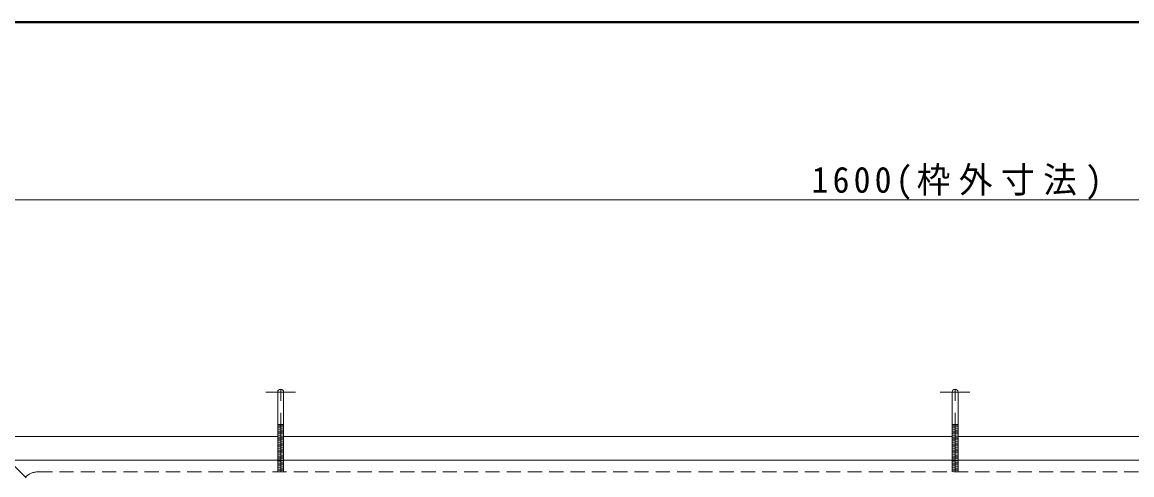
# Model space of a CAD drawing. Units: millimetres at full size, sheet at 1:10; details may follow other scales. Extents: x -2115 to 1935, y -1423 to 1387.
# Drawn here: x -1209 to -271, y 1004 to 1387 of the extents above; entities that cross this region are included whole.
import ezdxf

# ---------------------------------------------------------------- set-up
doc = ezdxf.new("R2010")
doc.units = ezdxf.units.MM
doc.header["$LTSCALE"] = 10
doc.linetypes.add('CHAIN1', pattern=[8, 5, -1, 1, -1])
doc.linetypes.add('DASHED1', pattern=[1.8, 1.2, -0.6])
doc.layers.add('0-0____1', color=4, linetype='Continuous', lineweight=9)
doc.styles.add('ＭＳ ゴシック', font='')
doc.styles.get('ＭＳ ゴシック').set_extended_font_data('MS Gothic')

msp = doc.modelspace()

# ---------------------------------------------------------------- linework, layer by layer
at = {"layer": '0-0____1', "color": 1, "lineweight": 40}
msp.add_line((1934.94, 1386.76), (-2115.06, 1386.76), dxfattribs=at)
at = {"layer": '0-0____1'}
for p, q in [((-1220.06, 1236.76), (379.94, 1236.76)), ((-992.56, 1046.66), (-987.56, 1046.66)), ((-987.56, 1045.79), (-992.56, 1046.2)), ((-987.56, 1044.78), (-992.56, 1045.19)), ((-987.56, 1043.78), (-992.56, 1044.19)), ((-987.56, 1042.78), (-992.56, 1043.19)), ((-987.56, 1041.77), (-992.56, 1042.18)), ((-987.56, 1040.77), (-992.56, 1041.18)), ((-422.56, 1046.66), (-417.56, 1046.66)), ((-417.56, 1045.79), (-422.56, 1046.2)), ((-417.56, 1044.78), (-422.56, 1045.19)), ((-417.56, 1043.78), (-422.56, 1044.19)), ((-417.56, 1042.78), (-422.56, 1043.19)), ((-417.56, 1041.77), (-422.56, 1042.18)), ((-417.56, 1040.77), (-422.56, 1041.18)), ((-987.56, 1039.77), (-992.56, 1040.18)), ((-987.56, 1038.76), (-992.56, 1039.17)), ((-987.56, 1037.76), (-992.56, 1038.17)), ((-987.56, 1036.76), (-992.56, 1037.17)), ((-987.56, 1035.75), (-992.56, 1036.16)), ((-987.56, 1034.75), (-992.56, 1035.16)), ((-987.56, 1033.75), (-992.56, 1034.16)), ((-987.56, 1032.74), (-992.56, 1033.15)), ((-987.56, 1031.74), (-992.56, 1032.15)), ((-417.56, 1039.77), (-422.56, 1040.18)), ((-417.56, 1038.76), (-422.56, 1039.17)), ((-417.56, 1037.76), (-422.56, 1038.17)), ((-417.56, 1036.76), (-422.56, 1037.17)), ((-417.56, 1035.75), (-422.56, 1036.16)), ((-417.56, 1034.75), (-422.56, 1035.16)), ((-417.56, 1033.75), (-422.56, 1034.16)), ((-417.56, 1032.74), (-422.56, 1033.15)), ((-417.56, 1031.74), (-422.56, 1032.15)), ((-987.56, 1030.74), (-992.56, 1031.15)), ((-987.56, 1029.73), (-992.56, 1030.14)), ((-987.56, 1028.73), (-992.56, 1029.14)), ((-987.56, 1027.73), (-992.56, 1028.14)), ((-987.56, 1026.72), (-992.56, 1027.13)), ((-987.56, 1025.72), (-992.56, 1026.13)), ((-987.56, 1024.72), (-992.56, 1025.13)), ((-987.56, 1023.71), (-992.56, 1024.12)), ((-987.56, 1022.71), (-992.56, 1023.12)), ((-417.56, 1030.74), (-422.56, 1031.15)), ((-417.56, 1029.73), (-422.56, 1030.14)), ((-417.56, 1028.73), (-422.56, 1029.14)), ((-417.56, 1027.73), (-422.56, 1028.14)), ((-417.56, 1026.72), (-422.56, 1027.13)), ((-417.56, 1025.72), (-422.56, 1026.13)), ((-417.56, 1024.72), (-422.56, 1025.13)), ((-417.56, 1023.71), (-422.56, 1024.12)), ((-417.56, 1022.71), (-422.56, 1023.12)), ((-987.56, 1021.71), (-992.56, 1022.12)), ((-987.56, 1020.71), (-992.56, 1021.11)), ((-987.56, 1019.7), (-992.56, 1020.11)), ((-987.56, 1018.7), (-992.56, 1019.11)), ((-987.56, 1017.7), (-992.56, 1018.1)), ((-988.39, 1016.76), (-992.56, 1017.1)), ((-417.56, 1021.71), (-422.56, 1022.12)), ((-417.56, 1020.71), (-422.56, 1021.11)), ((-417.56, 1019.7), (-422.56, 1020.11)), ((-417.56, 1018.7), (-422.56, 1019.11)), ((-417.56, 1017.7), (-422.56, 1018.1)), ((-418.39, 1016.76), (-422.56, 1017.1))]:
    msp.add_line(p, q, dxfattribs=at)
at = {"layer": '0-0____1', "linetype": 'CHAIN1'}
for p, q in [((-990.06, 1006.76), (-990.06, 1086.66)), ((-420.06, 1006.76), (-420.06, 1086.66)), ((-1002.56, 1074.16), (-977.56, 1074.16)), ((-432.56, 1074.16), (-407.56, 1074.16))]:
    msp.add_line(p, q, dxfattribs=at)
at = {"layer": '0-0____1', "color": 7, "lineweight": 18}
for p, q in [((-992.56, 1074.16), (-992.56, 1016.76)), ((-987.56, 1074.16), (-987.56, 1016.76)), ((-422.56, 1074.16), (-422.56, 1016.76)), ((-417.56, 1074.16), (-417.56, 1016.76)), ((-1225.06, 1036.76), (-992.56, 1036.76)), ((-987.56, 1036.76), (-422.56, 1036.76)), ((-417.56, 1036.76), (147.44, 1036.76)), ((-1220.06, 1016.76), (-1205.06, 1001.76)), ((379.94, 1016.76), (-1220.06, 1016.76))]:
    msp.add_line(p, q, dxfattribs=at)
at = {"layer": '0-0____1', "linetype": 'DASHED1'}
for p, q in [((-992.56, 1016.76), (-992.56, 1006.76)), ((-987.56, 1015.69), (-992.56, 1016.1)), ((-987.56, 1014.69), (-992.56, 1015.09)), ((-987.56, 1013.68), (-992.56, 1014.09)), ((-987.56, 1012.68), (-992.56, 1013.09)), ((-987.56, 1016.69), (-988.39, 1016.76)), ((-987.56, 1016.76), (-987.56, 1006.76)), ((-422.56, 1016.76), (-422.56, 1006.76)), ((-417.56, 1015.69), (-422.56, 1016.1)), ((-417.56, 1014.69), (-422.56, 1015.09)), ((-417.56, 1013.68), (-422.56, 1014.09)), ((-417.56, 1012.68), (-422.56, 1013.09)), ((-417.56, 1016.69), (-418.39, 1016.76)), ((-417.56, 1016.76), (-417.56, 1006.76)), ((-1195.06, 1006.76), (354.94, 1006.76)), ((-987.56, 1011.68), (-992.56, 1012.08)), ((-987.56, 1010.67), (-992.56, 1011.08)), ((-987.56, 1009.67), (-992.56, 1010.08)), ((-987.56, 1008.67), (-992.56, 1009.07)), ((-987.56, 1007.66), (-992.56, 1008.07)), ((-988.8, 1006.76), (-992.56, 1007.07)), ((-417.56, 1011.68), (-422.56, 1012.08)), ((-417.56, 1010.67), (-422.56, 1011.08)), ((-417.56, 1009.67), (-422.56, 1010.08)), ((-417.56, 1008.67), (-422.56, 1009.07)), ((-417.56, 1007.66), (-422.56, 1008.07)), ((-418.8, 1006.76), (-422.56, 1007.07))]:
    msp.add_line(p, q, dxfattribs=at)
at = {"layer": '0-0____1', "color": 7, "lineweight": 18}
for centre in [(-990.06, 1074.16), (-420.06, 1074.16)]:
    msp.add_arc(centre, 2.5, 0, 180, dxfattribs=at)
at = {"layer": '0-0____1', "linetype": 'DASHED1'}
msp.add_arc((-1195.06, 991.76), 15, 90, 180, dxfattribs=at)

# ---------------------------------------------------------------- texts
at = {"layer": '0-0____1', "color": 7, "insert": (-541.31, 1236.76), "char_height": 21.99, "attachment_point": 7, "style": 'ＭＳ ゴシック'}
msp.add_mtext('\\T1.25;\\W0.95;1600(枠外寸法)', dxfattribs=at)

doc.saveas('drawing.dxf')
